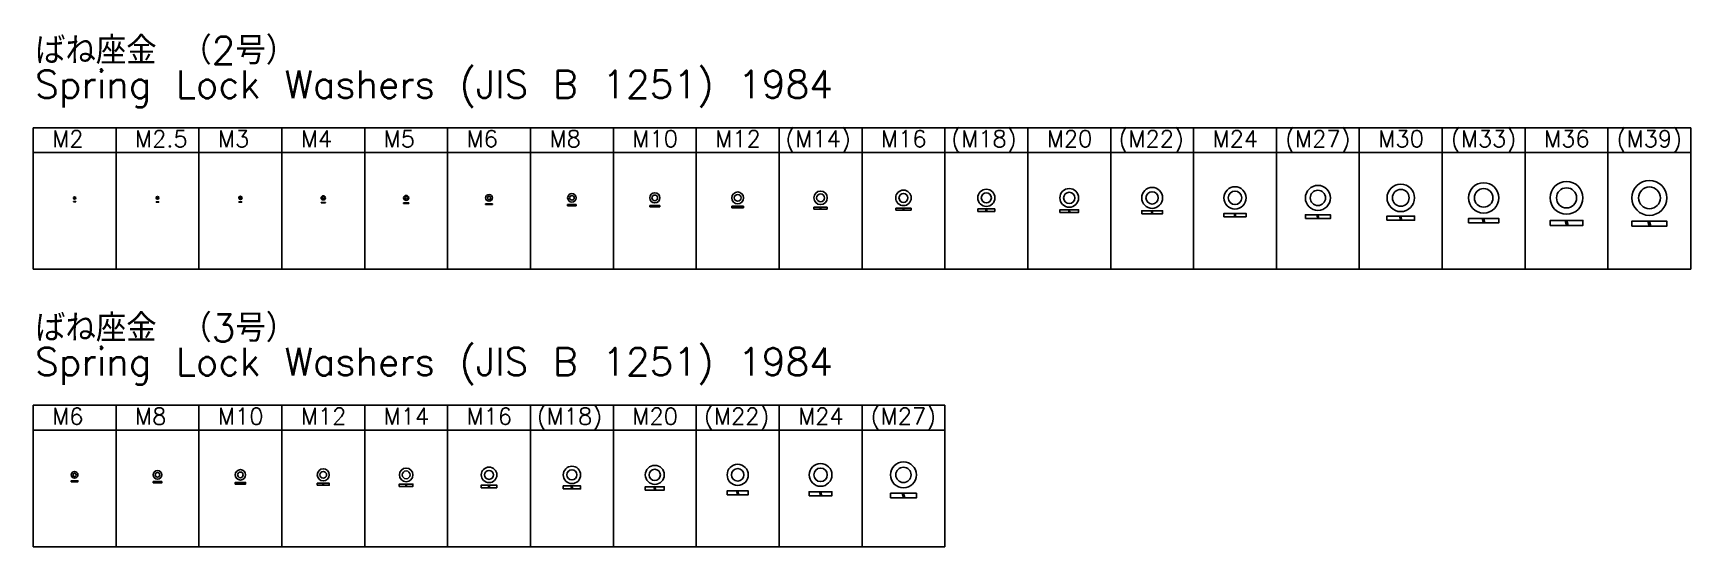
# Model space of a CAD drawing. Extents: x -967 to 2033, y -351 to 577.
import ezdxf

# ---------------------------------------------------------------- set-up
doc = ezdxf.new("R2010")
doc.units = 0
doc.header["$MEASUREMENT"] = 0
for name, color, linetype in [('Layer1', 5, 'CONTINUOUS'), ('Layer3', 4, 'CONTINUOUS'), ('Layer4', 6, 'CONTINUOUS')]:
    doc.layers.add(name, color=color, linetype=linetype)
doc.styles.get("Standard").update_dxf_attribs({"font": 'txt', "bigfont": 'bigfont'})

msp = doc.modelspace()

# ---------------------------------------------------------------- linework, layer by layer
at = {"layer": 'Layer1'}
for p, q in [((2033.1, 406.1), (-966.9, 406.1)), ((-966.9, 150.1), (-966.9, 406.1)), ((-816.9, 150.1), (-816.9, 406.1)), ((-666.9, 150.1), (-666.9, 406.1)), ((-516.9, 150.1), (-516.9, 406.1)), ((-366.9, 150.1), (-366.9, 406.1)), ((-216.9, 150.1), (-216.9, 406.1)), ((-66.9, 150.1), (-66.9, 406.1)), ((83.1, 150.1), (83.1, 406.1)), ((233.1, 150.1), (233.1, 406.1)), ((383.1, 150.1), (383.1, 406.1)), ((533.1, 150.1), (533.1, 406.1)), ((683.1, 150.1), (683.1, 406.1)), ((833.1, 150.1), (833.1, 406.1)), ((983.1, 150.1), (983.1, 406.1)), ((1133.1, 150.1), (1133.1, 406.1)), ((1283.1, 150.1), (1283.1, 406.1)), ((1433.1, 150.1), (1433.1, 406.1)), ((1583.1, 150.1), (1583.1, 406.1)), ((1733.1, 150.1), (1733.1, 406.1)), ((1883.1, 150.1), (1883.1, 406.1)), ((2033.1, 150.1), (2033.1, 406.1)), ((2033.1, 150.1), (2033.1, 406.1)), ((2033.1, 361.1), (-966.9, 361.1)), ((2033.1, 150.1), (-966.9, 150.1)), ((683.1, -95.4), (-966.9, -95.4)), ((-966.9, -351.4), (-966.9, -95.4)), ((-816.9, -351.4), (-816.9, -95.4)), ((-666.9, -351.4), (-666.9, -95.4)), ((-516.9, -351.4), (-516.9, -95.4)), ((-366.9, -351.4), (-366.9, -95.4)), ((-216.9, -351.4), (-216.9, -95.4)), ((-66.9, -351.4), (-66.9, -95.4)), ((83.1, -351.4), (83.1, -95.4)), ((233.1, -351.4), (233.1, -95.4)), ((383.1, -351.4), (383.1, -95.4)), ((533.1, -351.4), (533.1, -95.4)), ((683.1, -351.4), (683.1, -95.4)), ((683.1, -140.4), (-966.9, -140.4)), ((683.1, -351.4), (-966.9, -351.4))]:
    msp.add_line(p, q, dxfattribs=at)
at = {"layer": 'Layer3'}
for p, q in [((-889.7, 272.6), (-894.1, 272.6)), ((-894.1, 272.6), (-894.1, 272.1)), ((-889.7, 272.1), (-894.1, 272.1)), ((-892.1, 272.6), (-892, 272.1)), ((-891.9, 272.6), (-891.8, 272.1)), ((-889.7, 272.6), (-889.7, 272.1)), ((-739.3, 272.2), (-744.5, 272.2)), ((-744.5, 272.2), (-744.5, 271.6)), ((-739.3, 271.6), (-744.5, 271.6)), ((-742.1, 272.2), (-742, 271.6)), ((-741.9, 272.2), (-741.8, 271.6)), ((-739.3, 272.2), (-739.3, 271.6)), ((-589, 271.9), (-594.9, 271.9)), ((-594.9, 271.9), (-594.9, 271.2)), ((-589, 271.2), (-594.9, 271.2)), ((-592.1, 271.9), (-591.9, 271.2)), ((-591.9, 271.9), (-591.7, 271.2)), ((-589, 271.9), (-589, 271.2)), ((-438.1, 271), (-445.7, 271)), ((-445.7, 271), (-445.7, 270)), ((-438.1, 270), (-445.7, 270)), ((-442.2, 271), (-442, 270)), ((-441.9, 271), (-441.6, 270)), ((-438.1, 271), (-438.1, 270)), ((-287.3, 270.2), (-296.5, 270.2)), ((-296.5, 270.2), (-296.5, 268.9)), ((-292.3, 270.2), (-292, 268.9)), ((-291.9, 270.2), (-291.6, 268.9)), ((-287.3, 270.2), (-287.3, 268.9)), ((-287.3, 268.9), (-296.5, 268.9)), ((-135.8, 268.7), (-148, 268.7)), ((-148, 268.7), (-148, 267.2)), ((-135.8, 267.2), (-148, 267.2)), ((-142.4, 268.7), (-142, 267.2)), ((-141.9, 268.7), (-141.5, 267.2)), ((-135.8, 268.7), (-135.8, 267.2)), ((15.8, 267.1), (0.4, 267.1)), ((0.4, 267.1), (0.4, 265.1)), ((15.8, 265.1), (0.4, 265.1)), ((7.5, 267.1), (8, 265.1)), ((8.1, 267.1), (8.7, 265.1)), ((15.8, 267.1), (15.8, 265.1)), ((167.3, 265.6), (148.9, 265.6)), ((148.9, 265.6), (148.9, 263.1)), ((167.3, 263.1), (148.9, 263.1)), ((157.3, 265.6), (158, 263.1)), ((158.1, 265.6), (158.8, 263.1)), ((167.3, 265.6), (167.3, 263.1)), ((318.8, 264.1), (297.3, 264.1)), ((297.3, 264.1), (297.3, 261.1)), ((318.8, 261.1), (297.3, 261.1)), ((307.2, 264.1), (308, 261.1)), ((308.2, 264.1), (309, 261.1)), ((318.8, 264.1), (318.8, 261.1)), ((470.3, 262.6), (445.8, 262.6)), ((445.8, 262.6), (445.8, 259.1)), ((470.3, 259.1), (445.8, 259.1)), ((457, 262.6), (458, 259.1)), ((458.2, 262.6), (459.1, 259.1)), ((470.3, 262.6), (470.3, 259.1)), ((622.1, 260.8), (594.1, 260.8)), ((594.1, 260.8), (594.1, 256.8)), ((622.1, 256.8), (594.1, 256.8)), ((606.9, 260.8), (607.9, 256.8)), ((608.2, 260.8), (609.3, 256.8)), ((622.1, 260.8), (622.1, 256.8)), ((773.6, 259.3), (742.6, 259.3)), ((742.6, 259.3), (742.6, 254.7)), ((773.6, 254.7), (742.6, 254.7)), ((756.8, 259.3), (758, 254.7)), ((758.2, 259.3), (759.4, 254.7)), ((773.6, 259.3), (773.6, 254.7)), ((906.5, 257.9), (907.9, 252.8)), ((908.2, 257.9), (909.6, 252.8)), ((1056.4, 256), (1057.9, 250.4)), ((1058.2, 256), (1059.7, 250.4)), ((1206.4, 251.1), (1208, 245.2)), ((1208.2, 251.1), (1209.8, 245.2)), ((1356.1, 248.6), (1357.9, 241.8)), ((1358.3, 248.6), (1360.1, 241.8)), ((1505.8, 246.3), (1507.8, 238.8)), ((1508.3, 246.3), (1510.3, 238.8)), ((1655.7, 242.1), (1657.9, 233.9)), ((1658.3, 242.1), (1660.5, 233.9)), ((1805.4, 238.5), (1807.8, 229.5)), ((1808.4, 238.5), (1810.8, 229.5)), ((1955.3, 237.3), (1957.8, 227.8)), ((1958.3, 237.3), (1960.8, 227.8)), ((-892.5, -232), (-892, -233.9)), ((-891.9, -232), (-891.4, -233.9)), ((-742.7, -233.6), (-742, -236.1)), ((-741.9, -233.6), (-741.2, -236.1)), ((-592.8, -235.1), (-592, -238.1)), ((-591.8, -235.1), (-591, -238.1)), ((-443, -236.6), (-442, -240.2)), ((-441.8, -236.6), (-440.8, -240.2)), ((-293.2, -238.1), (-292.1, -242.3)), ((-291.8, -238.1), (-290.7, -242.3)), ((-143.4, -239.9), (-142.1, -244.7)), ((-141.8, -239.9), (-140.5, -244.7)), ((-279.7, -242.3), (-304.2, -242.3)), ((6.4, -241.4), (7.9, -246.8)), ((8.2, -241.4), (9.7, -246.8)), ((156.3, -242.8), (157.9, -248.8)), ((158.3, -242.8), (159.9, -248.8)), ((306.1, -250.5), (307.9, -257.3)), ((308.3, -250.5), (310.1, -257.3)), ((455.9, -252), (457.8, -259.2)), ((458.3, -252), (460.2, -259.2)), ((605.7, -254.7), (607.9, -263)), ((608.3, -254.7), (610.5, -263))]:
    msp.add_line(p, q, dxfattribs=at)
for points in [[(891.2, 252.8), (925, 252.8), (925, 257.9), (891.2, 257.9)], [(1039.2, 250.4), (1076.9, 250.4), (1076.9, 256), (1039.2, 256)], [(1187.9, 245.2), (1228.2, 245.2), (1228.2, 251.1), (1187.9, 251.1)], [(1335.4, 241.8), (1380.7, 241.8), (1380.7, 248.6), (1335.4, 248.6)], [(1483.1, 238.8), (1533, 238.8), (1533, 246.3), (1483.1, 246.3)], [(1630.7, 233.9), (1685.4, 233.9), (1685.4, 242.1), (1630.7, 242.1)], [(1778.5, 229.5), (1837.6, 229.5), (1837.6, 238.5), (1778.5, 238.5)], [(1926.5, 227.8), (1989.6, 227.8), (1989.6, 237.3), (1926.5, 237.3)], [(-898, -233.9), (-885.8, -233.9), (-885.8, -232), (-898, -232)], [(-749.7, -236.1), (-734.1, -236.1), (-734.1, -233.6), (-749.7, -233.6)], [(-601.3, -238.1), (-582.5, -238.1), (-582.5, -235.1), (-601.3, -235.1)], [(-452.9, -240.2), (-431, -240.2), (-431, -236.6), (-452.9, -236.6)], [(-304.3, -242.3), (-279.6, -242.3), (-279.6, -238.1), (-304.3, -238.1)], [(-156, -244.7), (-127.8, -244.7), (-127.8, -239.9), (-156, -239.9)], [(-7.6, -246.8), (23.8, -246.8), (23.8, -241.4), (-7.6, -241.4)], [(140.9, -248.8), (175.3, -248.8), (175.3, -242.8), (140.9, -242.8)], [(288.9, -257.3), (327.2, -257.3), (327.2, -250.5), (288.9, -250.5)], [(437.4, -259.2), (478.7, -259.2), (478.7, -252), (437.4, -252)], [(584.7, -263), (631.4, -263), (631.4, -254.7), (584.7, -254.7)]]:
    msp.add_lwpolyline(points, close=True, dxfattribs=at)
for centre, radius in [((1358.1, 279.2), 22.6), ((1508.1, 279.2), 24.9), ((1658.1, 279.2), 27.4), ((1808.1, 279.2), 29.6), ((1958.1, 279.2), 31.6), ((-891.9, 279.2), 2.2), ((-891.9, 279.2), 1.05), ((-741.9, 279.2), 2.6), ((-741.9, 279.2), 1.3), ((-591.9, 279.2), 2.95), ((-591.9, 279.2), 1.55), ((-441.9, 279.2), 3.8), ((-441.9, 279.2), 2.05), ((-291.9, 279.2), 4.6), ((-291.9, 279.2), 2.55), ((-141.9, 279.2), 6.1), ((-141.9, 279.2), 3.05), ((8.1, 279.2), 7.7), ((8.1, 279.2), 4.1), ((158.1, 279.2), 9.2), ((158.1, 279.2), 5.1), ((308.1, 279.2), 10.7), ((308.1, 279.2), 6.1), ((458.1, 279.2), 12.2), ((458.1, 279.2), 7.1), ((608.1, 279.2), 14), ((608.1, 279.2), 8.1), ((758.1, 279.2), 15.5), ((758.1, 279.2), 9.1), ((908.1, 279.2), 16.9), ((908.1, 279.2), 10.1), ((1058.1, 279.2), 18.9), ((1058.1, 279.2), 11.2), ((1208.1, 279.2), 20.1), ((1208.1, 279.2), 12.2), ((1358.1, 279.2), 13.8), ((1508.1, 279.2), 15.2), ((1658.1, 279.2), 16.8), ((1808.1, 279.2), 18.2), ((1958.1, 279.2), 19.8), ((-291.9, -221.4), 12.3), ((-141.9, -221.4), 14.1), ((8.1, -221.4), 15.7), ((158.1, -221.4), 17.2), ((308.1, -221.4), 19.1), ((458.1, -221.4), 20.6), ((458.1, -221.4), 12.2), ((608.1, -221.4), 23.4), ((608.1, -221.4), 13.8), ((-891.9, -221.4), 6.1), ((-891.9, -221.4), 3.05), ((-741.9, -221.4), 7.8), ((-741.9, -221.4), 4.1), ((-591.9, -221.4), 9.4), ((-591.9, -221.4), 5.1), ((-441.9, -221.4), 10.9), ((-441.9, -221.4), 6.1), ((-291.9, -221.4), 7.1), ((-141.9, -221.4), 8.1), ((8.1, -221.4), 9.1), ((158.1, -221.4), 10.1), ((308.1, -221.4), 11.2)]:
    msp.add_circle(centre, radius, dxfattribs=at)

# ---------------------------------------------------------------- texts
at = {"layer": 'Layer4', "attachment_point": 1}
for s, insert, char_height, width in [('ばね座金 （2号）\\P\u3000\u3000', (-963.4, 570.7), 50, 1144.726), ('Spring Lock Washers (JIS B 1251) 1984', (-963.4, 509.5), 50, 2280.513), ('M2', (-932.4, 401), 30, 81.693), ('M2.5', (-782.4, 401), 30, 81.693), ('M3', (-632.4, 401), 30, 81.693), ('M4', (-482.4, 401), 30, 81.693), ('M5', (-332.4, 401), 30, 81.693), ('M6', (-182.4, 401), 30, 81.693), ('M8', (-32.4, 401), 30, 81.693), ('M10', (117.6, 401), 30, 81.693), ('M12', (267.6, 401), 30, 81.693), ('(M14)', (394.6, 401), 30, 81.693), ('M16', (567.6, 401), 30, 81.693), ('(M18)', (694.6, 401), 30, 81.693), ('M20', (867.6, 401), 30, 81.693), ('(M22)', (997.3, 401), 30, 81.693), ('M24', (1167.6, 401), 30, 81.693), ('(M27)', (1298.9, 401), 30, 81.693), ('M30', (1467.6, 401), 30, 81.693), ('(M33)', (1598.9, 401), 30, 81.693), ('M36', (1767.6, 401), 30, 81.693), ('(M39)', (1898.9, 401), 30, 81.693), ('ばね座金 （3号）\\P\u3000\u3000', (-963.4, 69.2), 50, 1144.726), ('Spring Lock Washers (JIS B 1251) 1984', (-963.4, 8), 50, 2280.513), ('M6', (-932.4, -100.5), 30, 81.693), ('M8', (-782.4, -100.5), 30, 81.693), ('M10', (-632.4, -100.5), 30, 81.693), ('M12', (-482.4, -100.5), 30, 81.693), ('M14', (-332.4, -100.5), 30, 81.693), ('M16', (-182.4, -100.5), 30, 81.693), ('(M18)', (-55.4, -100.5), 30, 81.693), ('M20', (117.6, -100.5), 30, 81.693), ('(M22)', (247.3, -100.5), 30, 81.693), ('M24', (417.6, -100.5), 30, 81.693), ('(M27)', (548.9, -100.5), 30, 81.693)]:
    msp.add_mtext(s, dxfattribs=dict(at, insert=insert, char_height=char_height, width=width))

doc.saveas('drawing.dxf')
